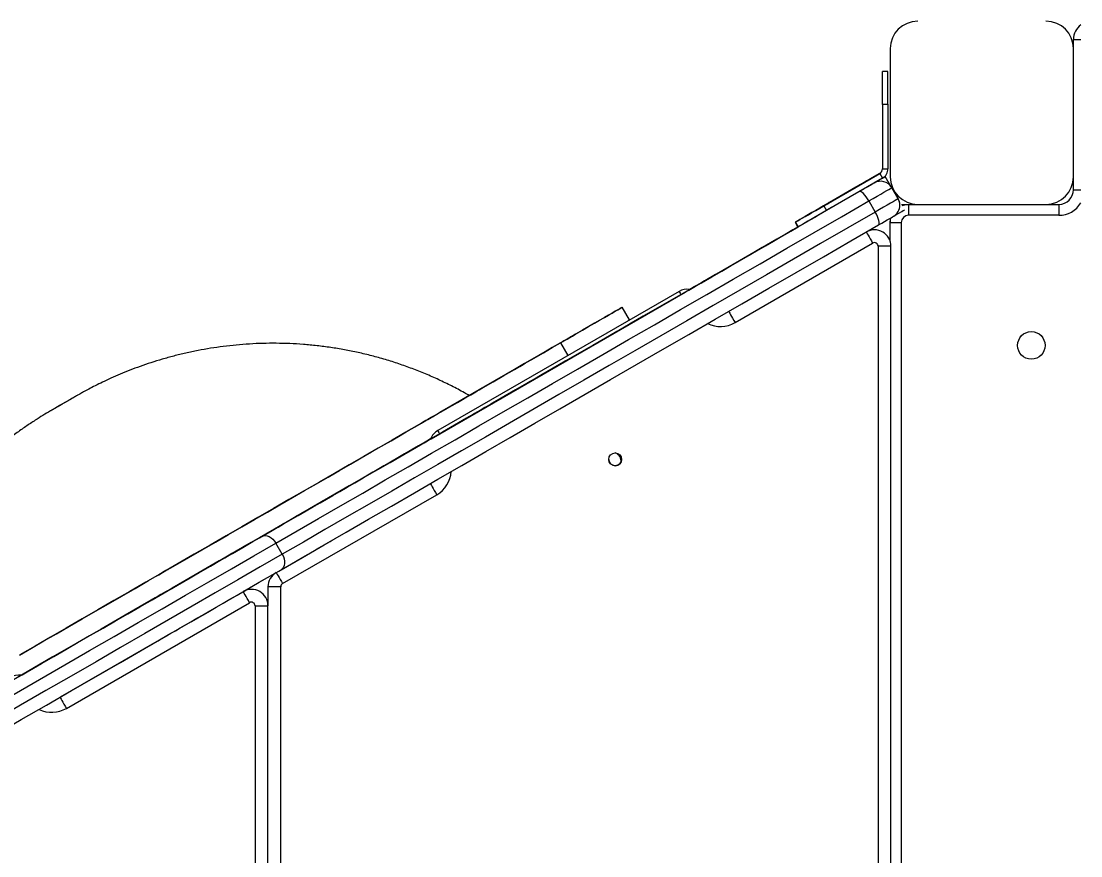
# Model space of a CAD drawing. Header units: millimetres. Extents: x -11024 to 8278, y -7837 to 5770.
# Drawn here: x -4687 to -4109, y 1057 to 1513 of the extents above; entities that cross this region are included whole.
import ezdxf

# ---------------------------------------------------------------- set-up
doc = ezdxf.new("R2010")
doc.units = ezdxf.units.MM
for name, color, linetype in [('DIKOM_ОБЪЕКТ', 7, 'Continuous'), ('DIKOM_РАЗМЕР_ЗОНА', 7, 'Continuous'), ('DIKOM_РАЗМЕР_ОБЪЕКТА', 7, 'Continuous')]:
    doc.layers.add(name, color=color, linetype=linetype)
doc.styles.add('style1', font='arial.ttf', dxfattribs={"width": 0.8})
doc.dimstyles.new('1-50', dxfattribs={"dimtxt": 300, "dimasz": 200, "dimexe": 100, "dimexo": 0, "dimgap": 100, "dimtad": 1, "dimtxsty": 'style1', "dimcen": 200, "dimclrd": 7, "dimclre": 7, "dimclrt": 7, "dimadec": 1, "dimazin": 2, "dimtfac": 1, "dimtmove": 0, "dimatfit": 2, "dimfxl": 0, "dimlwd": 25, "dimlwe": 18, "dimarcsym": 0})

# ---------------------------------------------------------------- blocks, each defined once
blk = doc.blocks.new('*D9')
at = {"layer": 'Defpoints', "color": 0, "transparency": 16777216}
for p in [(3740.68, 3707.51), (-8191.56, -3797.25), (-1076.12, -3797.25)]:
    blk.add_point(p, dxfattribs=at)
at = {"layer": 'DIKOM_РАЗМЕР_ОБЪЕКТА', "color": 7, "lineweight": 18, "transparency": 16777216}
for p, q in [((3740.68, 3707.51), (-8291.56, 3707.51)), ((-1076.12, -3797.25), (-8291.56, -3797.25))]:
    blk.add_line(p, q, dxfattribs=at)
at = {"layer": 'DIKOM_РАЗМЕР_ОБЪЕКТА', "color": 7, "lineweight": 25, "transparency": 16777216}
blk.add_line((-8191.56, 3507.51), (-8191.56, -3597.25), dxfattribs=at)
at = {"layer": 'DIKOM_РАЗМЕР_ОБЪЕКТА', "color": 7, "transparency": 16777216}
for points in [[(-8224.9, 3507.51), (-8158.23, 3507.51), (-8191.56, 3707.51)], [(-8224.9, -3597.25), (-8158.23, -3597.25), (-8191.56, -3797.25)]]:
    blk.add_solid(points, dxfattribs=at)
at = {"layer": 'DIKOM_РАЗМЕР_ОБЪЕКТА', "color": 7, "transparency": 16777216, "insert": (-8444.74, -44.87), "char_height": 300, "attachment_point": 5, "rotation": 90, "style": 'style1'}
blk.add_mtext('7500', dxfattribs=at)
blk = doc.blocks.new('*D11')
at = {"layer": 'Defpoints', "color": 0, "transparency": 16777216}
for p in [(3316.13, 5770.14), (-10574.15, -5797.25), (-1580.09, -5797.25)]:
    blk.add_point(p, dxfattribs=at)
at = {"layer": 'DIKOM_РАЗМЕР_ЗОНА', "color": 7, "lineweight": 18, "transparency": 16777216}
for p, q in [((3316.13, 5770.14), (-10674.15, 5770.14)), ((-1580.09, -5797.25), (-10674.15, -5797.25))]:
    blk.add_line(p, q, dxfattribs=at)
at = {"layer": 'DIKOM_РАЗМЕР_ЗОНА', "color": 7, "lineweight": 25, "transparency": 16777216}
blk.add_line((-10574.15, 5570.14), (-10574.15, -5597.25), dxfattribs=at)
at = {"layer": 'DIKOM_РАЗМЕР_ЗОНА', "color": 7, "transparency": 16777216}
for points in [[(-10607.49, 5570.14), (-10540.82, 5570.14), (-10574.15, 5770.14)], [(-10607.49, -5597.25), (-10540.82, -5597.25), (-10574.15, -5797.25)]]:
    blk.add_solid(points, dxfattribs=at)
at = {"layer": 'DIKOM_РАЗМЕР_ЗОНА', "color": 7, "transparency": 16777216, "insert": (-10827.33, -172.99), "char_height": 300, "attachment_point": 5, "rotation": 90, "style": 'style1'}
blk.add_mtext('11500', dxfattribs=at)

msp = doc.modelspace()

# ---------------------------------------------------------------- linework, layer by layer
at = {"layer": 'DIKOM_ОБЪЕКТ', "color": 7, "linetype": 'Continuous', "lineweight": 15}
for p, q in [((-4212.616, 1498.171), (-4212.616, 1428.171)), ((-4112.616, 1498.171), (-4112.616, 1503.171)), ((-4112.616, 1503.171), (-4108.616, 1503.171)), ((-4112.616, 1428.171), (-4112.616, 1498.171)), ((-4216.868, 1485.755), (-4216.907, 1485.755)), ((-4216.907, 1467.755), (-4216.907, 1485.755)), ((-4216.868, 1485.77), (-4216.88, 1485.77)), ((-4216.88, 1467.77), (-4216.88, 1485.77)), ((-4213.868, 1485.777), (-4216.868, 1485.777)), ((-4213.868, 1485.776), (-4216.868, 1485.776)), ((-4213.868, 1485.776), (-4216.868, 1485.776)), ((-4216.868, 1467.776), (-4216.868, 1485.776)), ((-4213.868, 1467.776), (-4213.868, 1485.776)), ((-4216.907, 1467.755), (-4216.907, 1448.472)), ((-4216.907, 1467.755), (-4216.88, 1467.755)), ((-4216.88, 1467.77), (-4216.88, 1448.477)), ((-4216.88, 1467.77), (-4216.868, 1467.77)), ((-4216.868, 1467.776), (-4213.868, 1467.776)), ((-4216.868, 1467.776), (-4216.868, 1432.598)), ((-4213.868, 1467.776), (-4213.868, 1432.598)), ((-4216.907, 1448.061), (-4216.907, 1432.577)), ((-4216.88, 1438.784), (-4216.88, 1432.592)), ((-4218.38, 1429.994), (-4248.845, 1412.405)), ((-4218.368, 1430.001), (-4248.833, 1412.411)), ((-4248.833, 1412.41), (-4218.368, 1430)), ((-4248.833, 1412.411), (-4218.368, 1430)), ((-4218.407, 1429.979), (-4223.868, 1426.826)), ((-4218.407, 1429.979), (-4218.407, 1429.979)), ((-4218.38, 1429.994), (-4218.38, 1429.994)), ((-4218.368, 1430.001), (-4218.368, 1430)), ((-4218.368, 1430), (-4216.868, 1427.402)), ((-4218.368, 1430), (-4218.368, 1430)), ((-4216.88, 1432.577), (-4216.907, 1432.577)), ((-4216.868, 1432.592), (-4216.88, 1432.592)), ((-4216.868, 1432.598), (-4213.868, 1432.598)), ((-4215.355, 1428.282), (-4215.295, 1428.314)), ((-4211.905, 1422.443), (-4215.295, 1428.314)), ((-4231.385, 1422.486), (-4248.872, 1412.39)), ((-4216.868, 1427.402), (-4247.333, 1409.812)), ((-4230.683, 1422.891), (-4227.643, 1424.647)), ((-4223.439, 1427.073), (-4230.656, 1422.906)), ((-4230.656, 1422.906), (-4225.965, 1425.615)), ((-4228.933, 1423.902), (-4229.769, 1423.419)), ((-4224.669, 1426.364), (-4224.428, 1426.502)), ((-4224.642, 1426.378), (-4224.401, 1426.517)), ((-4224.428, 1426.502), (-4224.485, 1426.47)), ((-4224.465, 1426.482), (-4224.485, 1426.47)), ((-4224.401, 1426.517), (-4223.439, 1427.073)), ((-4223.466, 1427.058), (-4223.868, 1426.826)), ((-4112.616, 1421.171), (-4112.616, 1428.171)), ((-4248.872, 1412.39), (-4231.53, 1422.403)), ((-4232.247, 1421.988), (-4232.006, 1422.127)), ((-4232.247, 1421.988), (-4232.012, 1422.124)), ((-4232.22, 1422.003), (-4231.979, 1422.142)), ((-4232.22, 1422.003), (-4231.985, 1422.139)), ((-4211.79, 1422.25), (-4211.79, 1422.251)), ((-4211.79, 1422.251), (-4208.29, 1416.189)), ((-4208.29, 1416.188), (-4211.79, 1422.25)), ((-4112.616, 1421.171), (-4108.616, 1421.171)), ((-4248.872, 1412.39), (-4248.872, 1412.389)), ((-4248.845, 1412.405), (-4248.845, 1412.405)), ((-4248.833, 1412.411), (-4248.833, 1412.411)), ((-4248.833, 1412.411), (-4248.833, 1412.411)), ((-4248.833, 1412.41), (-4247.333, 1409.812)), ((-4224.284, 1415.037), (-4220.784, 1408.974)), ((-4208.29, 1416.189), (-4208.29, 1416.188)), ((-4207.352, 1412.688), (-4207.352, 1412.689)), ((-4206.551, 1413.171), (-4202.616, 1413.171)), ((-4202.616, 1413.171), (-4202.616, 1407.171)), ((-4202.616, 1413.171), (-4197.616, 1413.171)), ((-4197.616, 1413.171), (-4127.616, 1413.171)), ((-4127.616, 1413.171), (-4120.616, 1413.171)), ((-4120.616, 1413.171), (-4120.616, 1407.171)), ((-4212.616, 1405.607), (-4212.616, 1403.171)), ((-4120.616, 1407.171), (-4202.616, 1407.171)), ((-4321.994, 1366.713), (-4262.963, 1400.795)), ((-4264.46, 1403.39), (-4262.962, 1400.795)), ((-4264.433, 1403.405), (-4262.935, 1400.81)), ((-4264.421, 1403.41), (-4262.922, 1400.812)), ((-4212.616, 1403.171), (-4206.616, 1403.171)), ((-4212.616, 1392.949), (-4212.616, 1403.171)), ((-4206.616, 1403.171), (-4206.616, 723.171)), ((-4297.297, 1348.635), (-4222.204, 1391.989)), ((-4277.972, 1392.128), (-4277.971, 1392.125)), ((-4212.204, 1390.257), (-4219.204, 1390.257)), ((-4219.204, 1390.257), (-4219.204, 688.024)), ((-4212.204, 701.662), (-4212.204, 1390.257)), ((-4463.12, 1285.228), (-4324.556, 1365.228)), ((-4327.885, 1365.616), (-4459.522, 1289.617)), ((-4354.887, 1350.027), (-4358.888, 1356.958)), ((-4344.475, 1353.728), (-4344.475, 1353.728)), ((-4392.527, 1337.537), (-4458.53, 1299.43)), ((-4392.527, 1337.537), (-4388.525, 1330.606)), ((-4443.202, 1296.728), (-4443.202, 1296.728)), ((-4544.204, 1206.085), (-4460.111, 1254.636)), ((-4529.224, 1247.067), (-4529.223, 1247.064)), ((-4526.34, 1248.727), (-4526.34, 1248.728)), ((-4544.381, 1222.145), (-4547.881, 1228.208)), ((-4545.204, 1204.353), (-4552.204, 1204.353)), ((-4552.204, 1204.353), (-4552.204, 1193.959)), ((-4545.204, 487.197), (-4545.204, 1204.353)), ((-4662.163, 1137.979), (-4562.204, 1195.691)), ((-4625.067, 1191.728), (-4625.067, 1191.727)), ((-4559.204, 1193.958), (-4552.204, 1193.958)), ((-4559.204, 1193.958), (-4559.204, 478.803)), ((-4552.204, 1193.958), (-4552.204, 1193.959)), ((-4552.204, 478.803), (-4552.204, 1193.958)), ((-4665.663, 1144.042), (-4614.201, 1173.753)), ((-4614.201, 1173.753), (-4665.663, 1144.042))]:
    msp.add_line(p, q, dxfattribs=at)
at = {"layer": 'DIKOM_ОБЪЕКТ', "color": 7, "linetype": 'Continuous', "lineweight": 15, "flags": 128}
for points in [[(-4216.758, 1427.471), (-4216.057, 1427.876), (-4215.531, 1428.179), (-4215.355, 1428.282)], [(-4215.295, 1428.314), (-4215.467, 1428.215), (-4215.98, 1427.919), (-4216.717, 1427.494)], [(-4221.352, 1424.812), (-4221.498, 1424.728), (-4221.931, 1424.478), (-4222.641, 1424.068), (-4223.609, 1423.51), (-4224.809, 1422.816), (-4226.212, 1422.007), (-4227.78, 1421.101), (-4229.473, 1420.124)], [(-4229.473, 1420.124), (-4244.576, 1411.404), (-4259.588, 1402.737), (-4274.502, 1394.126), (-4289.312, 1385.576), (-4304.015, 1377.087), (-4318.602, 1368.665), (-4333.07, 1360.312), (-4347.412, 1352.032), (-4361.623, 1343.827), (-4375.698, 1335.701), (-4389.631, 1327.656), (-4403.417, 1319.697), (-4417.051, 1311.826), (-4430.527, 1304.045), (-4443.84, 1296.359), (-4456.985, 1288.769), (-4469.958, 1281.28), (-4482.753, 1273.892), (-4495.365, 1266.611), (-4507.79, 1259.437), (-4520.022, 1252.375), (-4532.058, 1245.426), (-4543.892, 1238.594), (-4555.52, 1231.88)], [(-4224.284, 1415.037), (-4224.999, 1416.201), (-4225.752, 1417.282), (-4226.513, 1418.24), (-4227.254, 1419.038), (-4227.945, 1419.644), (-4228.561, 1420.035), (-4229.077, 1420.197), (-4229.473, 1420.124)], [(-4224.284, 1415.037), (-4221.96, 1416.378), (-4219.783, 1417.635), (-4217.796, 1418.782), (-4216.041, 1419.796), (-4214.553, 1420.655), (-4213.363, 1421.342), (-4212.495, 1421.843), (-4211.967, 1422.148), (-4211.79, 1422.25)], [(-4547.881, 1228.208), (-4536.34, 1234.871), (-4524.595, 1241.652), (-4512.65, 1248.548), (-4500.51, 1255.558), (-4488.178, 1262.677), (-4475.661, 1269.904), (-4462.962, 1277.236), (-4450.087, 1284.669), (-4437.04, 1292.202), (-4423.827, 1299.83), (-4410.452, 1307.553), (-4396.921, 1315.365), (-4383.238, 1323.264), (-4369.41, 1331.248), (-4355.441, 1339.313), (-4341.337, 1347.456), (-4327.102, 1355.675), (-4312.743, 1363.965), (-4298.265, 1372.324), (-4283.674, 1380.748), (-4268.974, 1389.235), (-4254.172, 1397.781), (-4239.274, 1406.382), (-4224.284, 1415.037)], [(-4248.872, 1412.39), (-4251.09, 1411.109), (-4253.264, 1409.854), (-4255.348, 1408.651), (-4257.3, 1407.524), (-4259.08, 1406.496), (-4260.653, 1405.588), (-4261.986, 1404.819), (-4263.052, 1404.203), (-4263.829, 1403.755), (-4264.302, 1403.482), (-4264.46, 1403.39), (-4264.302, 1403.482), (-4263.829, 1403.755), (-4263.052, 1404.203), (-4261.986, 1404.819), (-4260.653, 1405.588), (-4259.08, 1406.496), (-4257.3, 1407.524), (-4255.348, 1408.651), (-4253.264, 1409.854), (-4251.09, 1411.109), (-4248.872, 1412.39)], [(-4248.845, 1412.405), (-4251.063, 1411.124), (-4253.237, 1409.869), (-4255.32, 1408.666), (-4257.273, 1407.539), (-4259.053, 1406.511), (-4260.626, 1405.603), (-4261.959, 1404.834), (-4263.025, 1404.218), (-4263.802, 1403.769), (-4264.275, 1403.497), (-4264.433, 1403.405), (-4264.275, 1403.497), (-4263.802, 1403.769), (-4263.025, 1404.218), (-4261.959, 1404.834), (-4260.626, 1405.603), (-4259.053, 1406.511), (-4257.273, 1407.539), (-4255.32, 1408.666), (-4253.237, 1409.869), (-4251.063, 1411.124), (-4248.845, 1412.405)], [(-4248.833, 1412.411), (-4251.051, 1411.13), (-4253.225, 1409.875), (-4255.308, 1408.672), (-4257.261, 1407.545), (-4259.041, 1406.517), (-4260.614, 1405.609), (-4261.947, 1404.84), (-4263.013, 1404.224), (-4263.79, 1403.775), (-4264.263, 1403.503), (-4264.421, 1403.411), (-4264.263, 1403.503), (-4263.79, 1403.775), (-4263.013, 1404.224), (-4261.947, 1404.84), (-4260.614, 1405.609), (-4259.041, 1406.517), (-4257.261, 1407.545), (-4255.308, 1408.672), (-4253.225, 1409.875), (-4251.051, 1411.13), (-4248.833, 1412.411)], [(-4248.833, 1412.411), (-4251.051, 1411.131), (-4253.225, 1409.876), (-4255.308, 1408.673), (-4257.261, 1407.546), (-4259.041, 1406.518), (-4260.614, 1405.61), (-4261.947, 1404.84), (-4263.013, 1404.225), (-4263.79, 1403.776), (-4264.263, 1403.503), (-4264.421, 1403.412), (-4264.263, 1403.503), (-4263.79, 1403.776), (-4263.013, 1404.225), (-4261.947, 1404.84), (-4260.614, 1405.61), (-4259.041, 1406.518), (-4257.261, 1407.546), (-4255.308, 1408.673), (-4253.225, 1409.876), (-4251.051, 1411.131), (-4248.833, 1412.411)], [(-4248.833, 1412.41), (-4251.051, 1411.13), (-4253.225, 1409.875), (-4255.308, 1408.672), (-4257.261, 1407.545), (-4259.041, 1406.517), (-4260.614, 1405.609), (-4261.947, 1404.839), (-4263.013, 1404.224), (-4263.79, 1403.775), (-4264.263, 1403.502), (-4264.421, 1403.41), (-4264.263, 1403.502), (-4263.79, 1403.775), (-4263.013, 1404.224), (-4261.947, 1404.839), (-4260.614, 1405.609), (-4259.041, 1406.517), (-4257.261, 1407.545), (-4255.308, 1408.672), (-4253.225, 1409.875), (-4251.051, 1411.13), (-4248.833, 1412.41)], [(-4248.006, 1412.89), (-4246.932, 1413.51), (-4245.946, 1414.079), (-4245.126, 1414.553), (-4244.54, 1414.891), (-4244.234, 1415.068), (-4244.234, 1415.068), (-4244.54, 1414.891), (-4245.126, 1414.553), (-4245.946, 1414.079), (-4246.932, 1413.51), (-4248.006, 1412.89), (-4249.08, 1412.27), (-4250.066, 1411.701), (-4250.886, 1411.227), (-4251.472, 1410.889), (-4251.778, 1410.712), (-4251.778, 1410.712), (-4251.472, 1410.889), (-4250.886, 1411.227), (-4250.066, 1411.701), (-4249.08, 1412.27), (-4248.006, 1412.89)], [(-4247.979, 1412.905), (-4246.905, 1413.525), (-4245.919, 1414.094), (-4245.099, 1414.568), (-4244.513, 1414.906), (-4244.207, 1415.083), (-4244.207, 1415.083), (-4244.513, 1414.906), (-4245.099, 1414.568), (-4245.919, 1414.094), (-4246.905, 1413.525), (-4247.979, 1412.905), (-4249.052, 1412.285), (-4250.039, 1411.715), (-4250.859, 1411.242), (-4251.445, 1410.904), (-4251.751, 1410.727), (-4251.751, 1410.727), (-4251.445, 1410.904), (-4250.859, 1411.242), (-4250.039, 1411.715), (-4249.052, 1412.285), (-4247.979, 1412.905)], [(-4247.967, 1412.911), (-4249.04, 1412.291), (-4250.027, 1411.721), (-4250.847, 1411.248), (-4251.433, 1410.91), (-4251.739, 1410.733), (-4251.739, 1410.733), (-4251.433, 1410.91), (-4250.847, 1411.248), (-4250.027, 1411.722), (-4249.04, 1412.291), (-4247.967, 1412.911), (-4246.893, 1413.531), (-4245.907, 1414.1), (-4245.087, 1414.574), (-4244.501, 1414.912), (-4244.195, 1415.089), (-4244.195, 1415.089), (-4244.501, 1414.912), (-4245.087, 1414.574), (-4245.907, 1414.1), (-4246.893, 1413.531), (-4247.967, 1412.911)], [(-4247.967, 1412.911), (-4249.04, 1412.292), (-4250.027, 1411.722), (-4250.847, 1411.249), (-4251.433, 1410.91), (-4251.739, 1410.734), (-4251.739, 1410.734), (-4251.433, 1410.91), (-4250.847, 1411.249), (-4250.027, 1411.722), (-4249.04, 1412.292), (-4247.967, 1412.911), (-4246.893, 1413.531), (-4245.907, 1414.101), (-4245.087, 1414.574), (-4244.501, 1414.913), (-4244.195, 1415.089), (-4244.195, 1415.089), (-4244.501, 1414.913), (-4245.087, 1414.574), (-4245.907, 1414.101), (-4246.893, 1413.531), (-4247.967, 1412.911)], [(-4247.967, 1412.91), (-4249.04, 1412.291), (-4250.027, 1411.721), (-4250.847, 1411.248), (-4251.433, 1410.909), (-4251.739, 1410.733), (-4251.739, 1410.733), (-4251.433, 1410.909), (-4250.847, 1411.248), (-4250.027, 1411.721), (-4249.04, 1412.291), (-4247.967, 1412.91), (-4246.893, 1413.53), (-4245.907, 1414.1), (-4245.087, 1414.573), (-4244.501, 1414.912), (-4244.195, 1415.088), (-4244.195, 1415.088), (-4244.501, 1414.912), (-4245.087, 1414.573), (-4245.907, 1414.1), (-4246.893, 1413.53), (-4247.967, 1412.91)], [(-4208.29, 1416.188), (-4208.467, 1416.086), (-4208.995, 1415.781), (-4209.863, 1415.28), (-4211.053, 1414.593), (-4212.541, 1413.734), (-4214.296, 1412.72), (-4216.283, 1411.573), (-4218.46, 1410.316), (-4220.784, 1408.974)], [(-4207.447, 1413.837), (-4207.724, 1414.939), (-4208.29, 1416.189)], [(-4207.352, 1412.689), (-4207.412, 1413.603), (-4207.447, 1413.837)], [(-4206.174, 1412.516), (-4204.567, 1412.978), (-4202.616, 1413.171)], [(-4220.784, 1408.974), (-4235.774, 1400.32), (-4250.672, 1391.719), (-4265.474, 1383.173), (-4280.174, 1374.686), (-4294.765, 1366.261), (-4309.243, 1357.903), (-4323.602, 1349.612), (-4337.837, 1341.394), (-4351.941, 1333.251), (-4365.91, 1325.186), (-4379.738, 1317.202), (-4393.421, 1309.303), (-4406.952, 1301.49), (-4420.327, 1293.768), (-4433.54, 1286.14), (-4446.586, 1278.607), (-4459.462, 1271.173), (-4472.161, 1263.842), (-4484.678, 1256.615), (-4497.01, 1249.495), (-4509.15, 1242.486), (-4521.095, 1235.589), (-4532.84, 1228.808), (-4544.381, 1222.145)], [(-4247.333, 1409.812), (-4249.552, 1408.531), (-4251.725, 1407.277), (-4253.809, 1406.074), (-4255.761, 1404.947), (-4257.541, 1403.919), (-4259.114, 1403.011), (-4260.447, 1402.241), (-4261.513, 1401.626), (-4262.29, 1401.177), (-4262.763, 1400.904), (-4262.922, 1400.812)], [(-4218.973, 1401.937), (-4218.711, 1402.244), (-4218.593, 1402.772), (-4218.625, 1403.501), (-4218.804, 1404.402), (-4219.125, 1405.442), (-4219.573, 1406.58), (-4220.134, 1407.773), (-4220.784, 1408.974)], [(-4218.973, 1401.937), (-4217.28, 1402.915), (-4215.712, 1403.82), (-4214.31, 1404.63), (-4213.109, 1405.323), (-4212.141, 1405.882), (-4211.431, 1406.291), (-4210.998, 1406.542), (-4210.852, 1406.626)], [(-4212.616, 1403.171), (-4212.424, 1405.122), (-4212.259, 1405.818)], [(-4210.768, 1406.679), (-4210.641, 1406.753), (-4208.93, 1407.741), (-4207.481, 1408.577), (-4206.323, 1409.245), (-4205.48, 1409.733), (-4204.967, 1410.029), (-4204.795, 1410.128)], [(-4545.02, 1213.694), (-4533.392, 1220.407), (-4521.558, 1227.239), (-4509.522, 1234.188), (-4497.29, 1241.251), (-4484.865, 1248.424), (-4472.253, 1255.706), (-4459.458, 1263.093), (-4446.485, 1270.583), (-4433.34, 1278.172), (-4420.027, 1285.859), (-4406.55, 1293.639), (-4392.917, 1301.511), (-4379.131, 1309.47), (-4365.198, 1317.514), (-4351.123, 1325.64), (-4336.912, 1333.845), (-4322.57, 1342.126), (-4308.102, 1350.479), (-4293.514, 1358.901), (-4278.812, 1367.389), (-4264.002, 1375.94), (-4249.088, 1384.551), (-4234.076, 1393.217), (-4218.973, 1401.937)], [(-4280.622, 1390.594), (-4276.279, 1393.102), (-4271.702, 1395.744), (-4266.901, 1398.516), (-4262.922, 1400.814)], [(-4262.923, 1400.816), (-4265.679, 1399.225), (-4269.973, 1396.746), (-4274.073, 1394.379), (-4277.972, 1392.128)], [(-4225.704, 1398.051), (-4225.637, 1397.935), (-4225.437, 1397.59), (-4225.114, 1397.03), (-4224.679, 1396.276), (-4224.148, 1395.357), (-4223.543, 1394.309), (-4222.887, 1393.172), (-4222.204, 1391.989)], [(-4277.972, 1392.128), (-4282.414, 1389.563), (-4287.094, 1386.861), (-4292.003, 1384.027), (-4297.129, 1381.067), (-4302.463, 1377.988), (-4307.994, 1374.795), (-4313.709, 1371.495), (-4319.596, 1368.096), (-4321.992, 1366.713)], [(-4321.987, 1366.712), (-4321.356, 1367.077), (-4315.597, 1370.401), (-4310.006, 1373.629), (-4304.595, 1376.753), (-4299.375, 1379.767), (-4294.357, 1382.664), (-4289.552, 1385.438), (-4284.971, 1388.084), (-4280.622, 1390.594)], [(-4324.556, 1365.228), (-4322.601, 1366.357), (-4320.706, 1367.452), (-4318.927, 1368.479), (-4317.319, 1369.407), (-4315.932, 1370.208), (-4314.806, 1370.858), (-4313.977, 1371.336), (-4313.469, 1371.63), (-4313.298, 1371.728)], [(-4313.298, 1371.728), (-4313.469, 1371.63), (-4313.977, 1371.336), (-4314.806, 1370.858), (-4315.932, 1370.208), (-4317.319, 1369.407), (-4318.927, 1368.479), (-4320.706, 1367.452), (-4321.987, 1366.712)], [(-4327.885, 1365.616), (-4327.818, 1365.499), (-4327.619, 1365.154), (-4327.296, 1364.594), (-4326.886, 1363.884)], [(-4443.202, 1296.728), (-4443.049, 1296.815), (-4442.594, 1297.078), (-4441.838, 1297.515), (-4440.786, 1298.122), (-4439.444, 1298.897), (-4437.821, 1299.834), (-4435.927, 1300.927), (-4433.774, 1302.17), (-4431.374, 1303.556), (-4428.743, 1305.075), (-4425.897, 1306.718), (-4422.853, 1308.476), (-4419.63, 1310.336), (-4416.249, 1312.289), (-4412.729, 1314.321), (-4409.092, 1316.421), (-4405.362, 1318.574), (-4401.56, 1320.769), (-4397.711, 1322.991), (-4393.838, 1325.227), (-4389.965, 1327.464), (-4386.116, 1329.686), (-4382.315, 1331.881), (-4378.584, 1334.034), (-4374.947, 1336.134), (-4371.428, 1338.166), (-4368.046, 1340.119), (-4364.823, 1341.979), (-4361.779, 1343.737), (-4358.933, 1345.38), (-4356.302, 1346.899), (-4353.902, 1348.284), (-4351.749, 1349.528), (-4349.855, 1350.621), (-4348.232, 1351.558), (-4346.891, 1352.333), (-4345.839, 1352.94), (-4345.083, 1353.377), (-4344.627, 1353.64), (-4344.475, 1353.728)], [(-4344.475, 1353.728), (-4344.627, 1353.64), (-4345.083, 1353.377), (-4345.839, 1352.941), (-4346.891, 1352.333), (-4348.232, 1351.559), (-4349.855, 1350.622), (-4351.749, 1349.529), (-4353.902, 1348.285), (-4356.302, 1346.9), (-4358.933, 1345.381), (-4361.779, 1343.738), (-4364.823, 1341.98), (-4368.046, 1340.12), (-4371.428, 1338.167), (-4374.947, 1336.135), (-4378.584, 1334.035), (-4382.315, 1331.881), (-4386.116, 1329.687), (-4389.965, 1327.464), (-4393.838, 1325.228), (-4397.711, 1322.992), (-4401.56, 1320.77), (-4405.362, 1318.575), (-4409.092, 1316.421), (-4412.729, 1314.322), (-4416.249, 1312.29), (-4419.63, 1310.337), (-4422.853, 1308.476), (-4425.897, 1306.719), (-4428.743, 1305.076), (-4431.374, 1303.557), (-4433.774, 1302.171), (-4435.927, 1300.928), (-4437.821, 1299.835), (-4439.444, 1298.898), (-4440.786, 1298.123), (-4441.838, 1297.516), (-4442.594, 1297.079), (-4443.049, 1296.816), (-4443.202, 1296.728)], [(-4442.256, 1308.827), (-4441.999, 1308.975), (-4435.588, 1312.677), (-4429.388, 1316.256), (-4423.409, 1319.708), (-4417.658, 1323.028), (-4412.141, 1326.214), (-4406.864, 1329.26), (-4401.836, 1332.163), (-4397.061, 1334.92), (-4392.545, 1337.527), (-4388.295, 1339.981), (-4384.314, 1342.279), (-4380.609, 1344.418), (-4377.183, 1346.396), (-4374.041, 1348.21), (-4371.187, 1349.858), (-4368.623, 1351.339), (-4366.353, 1352.649), (-4364.381, 1353.788), (-4362.707, 1354.754), (-4361.335, 1355.546), (-4360.267, 1356.163), (-4359.502, 1356.604), (-4359.042, 1356.87), (-4358.888, 1356.958), (-4359.041, 1356.87), (-4359.499, 1356.606), (-4360.263, 1356.165), (-4361.33, 1355.549), (-4362.701, 1354.757), (-4364.373, 1353.792), (-4366.344, 1352.654), (-4368.613, 1351.344), (-4371.175, 1349.865), (-4374.029, 1348.217), (-4377.169, 1346.404), (-4380.594, 1344.427), (-4384.298, 1342.288), (-4388.277, 1339.991), (-4392.527, 1337.537)], [(-4300.797, 1354.697), (-4300.73, 1354.581), (-4300.531, 1354.236), (-4300.207, 1353.675), (-4299.772, 1352.921), (-4299.242, 1352.003), (-4298.637, 1350.955), (-4297.98, 1349.817), (-4297.297, 1348.635)], [(-4389.94, 1339.031), (-4388.978, 1339.586), (-4387.949, 1340.18), (-4386.942, 1340.762), (-4386.048, 1341.278), (-4385.345, 1341.684), (-4384.897, 1341.942), (-4384.743, 1342.031), (-4384.897, 1341.942), (-4385.345, 1341.684), (-4386.047, 1341.278), (-4386.942, 1340.762), (-4387.948, 1340.181), (-4388.978, 1339.586), (-4389.939, 1339.031), (-4390.746, 1338.565), (-4391.328, 1338.229), (-4391.633, 1338.053), (-4391.633, 1338.053), (-4391.329, 1338.229), (-4390.747, 1338.565), (-4389.94, 1339.031)], [(-4392.527, 1337.537), (-4397.041, 1334.931), (-4401.815, 1332.175), (-4406.843, 1329.272), (-4412.118, 1326.226), (-4417.634, 1323.041), (-4423.385, 1319.721), (-4429.363, 1316.27), (-4435.561, 1312.691), (-4441.972, 1308.99), (-4448.588, 1305.17), (-4455.4, 1301.237), (-4462.4, 1297.195), (-4469.581, 1293.05), (-4476.933, 1288.805), (-4484.446, 1284.467), (-4492.113, 1280.041), (-4499.924, 1275.531), (-4507.869, 1270.944), (-4515.938, 1266.286), (-4524.121, 1261.561), (-4532.41, 1256.775), (-4540.793, 1251.935), (-4549.26, 1247.047), (-4557.802, 1242.115), (-4566.407, 1237.147), (-4575.065, 1232.148), (-4583.766, 1227.125), (-4592.499, 1222.083), (-4601.253, 1217.029), (-4610.018, 1211.968), (-4618.783, 1206.908), (-4627.537, 1201.854), (-4636.27, 1196.812), (-4644.971, 1191.788), (-4653.629, 1186.789), (-4662.235, 1181.821), (-4670.776, 1176.889), (-4679.244, 1172.001), (-4687.628, 1167.16)], [(-4416.776, 1323.537), (-4415.815, 1324.092), (-4414.786, 1324.687), (-4413.779, 1325.268), (-4412.885, 1325.784), (-4412.182, 1326.189), (-4411.734, 1326.448), (-4411.58, 1326.537), (-4411.734, 1326.448), (-4412.182, 1326.19), (-4412.884, 1325.784), (-4413.779, 1325.268), (-4414.785, 1324.687), (-4415.815, 1324.092), (-4416.776, 1323.537), (-4417.583, 1323.071), (-4418.165, 1322.735), (-4418.47, 1322.56), (-4418.47, 1322.559), (-4418.166, 1322.735), (-4417.584, 1323.071), (-4416.776, 1323.537)], [(-4458.53, 1299.43), (-4455, 1301.468), (-4451.743, 1303.349), (-4448.763, 1305.069), (-4446.066, 1306.626), (-4443.657, 1308.017), (-4441.54, 1309.24), (-4439.718, 1310.292), (-4438.195, 1311.171), (-4436.974, 1311.876), (-4436.056, 1312.406), (-4435.443, 1312.759), (-4435.137, 1312.936), (-4435.138, 1312.936), (-4435.445, 1312.759), (-4436.058, 1312.404), (-4436.977, 1311.874), (-4438.2, 1311.168), (-4439.724, 1310.288), (-4441.547, 1309.236), (-4442.242, 1308.835)], [(-4687.808, 1167.057), (-4681.178, 1170.884), (-4674.423, 1174.784), (-4667.555, 1178.75), (-4660.586, 1182.773), (-4653.529, 1186.847), (-4646.395, 1190.966), (-4639.198, 1195.122), (-4631.949, 1199.307), (-4624.662, 1203.514), (-4617.349, 1207.736), (-4610.023, 1211.965), (-4602.698, 1216.195), (-4595.385, 1220.417), (-4588.098, 1224.624), (-4580.849, 1228.809), (-4573.652, 1232.964), (-4566.519, 1237.083), (-4559.461, 1241.157), (-4552.493, 1245.181), (-4545.626, 1249.145), (-4538.871, 1253.045), (-4532.241, 1256.873), (-4525.748, 1260.622), (-4519.403, 1264.285), (-4513.217, 1267.857), (-4507.2, 1271.33), (-4501.364, 1274.7), (-4495.719, 1277.959), (-4490.274, 1281.103), (-4485.039, 1284.125), (-4480.024, 1287.021), (-4475.237, 1289.785), (-4470.686, 1292.412), (-4466.379, 1294.898), (-4462.325, 1297.239), (-4458.53, 1299.43)], [(-4461.773, 1297.558), (-4461.927, 1297.469), (-4462.375, 1297.21), (-4463.077, 1296.805), (-4463.971, 1296.289), (-4464.978, 1295.707), (-4466.008, 1295.113), (-4466.969, 1294.558), (-4467.776, 1294.092), (-4468.358, 1293.756), (-4468.662, 1293.58), (-4468.663, 1293.58), (-4468.358, 1293.756), (-4467.777, 1294.092), (-4466.969, 1294.558), (-4466.008, 1295.113), (-4464.979, 1295.707), (-4463.971, 1296.288), (-4463.077, 1296.805), (-4462.375, 1297.21), (-4461.927, 1297.469), (-4461.773, 1297.558)], [(-4459.522, 1289.617), (-4459.455, 1289.5), (-4459.256, 1289.155), (-4458.932, 1288.595), (-4458.521, 1287.883)], [(-4463.419, 1285.06), (-4464.581, 1284.389), (-4471.933, 1280.145), (-4479.446, 1275.807), (-4487.113, 1271.38), (-4494.924, 1266.871), (-4502.868, 1262.284), (-4510.938, 1257.625), (-4519.121, 1252.901), (-4527.41, 1248.115), (-4535.793, 1243.275), (-4544.26, 1238.387), (-4552.801, 1233.455), (-4561.407, 1228.487), (-4570.065, 1223.488), (-4578.766, 1218.465), (-4587.499, 1213.423), (-4596.253, 1208.369), (-4605.017, 1203.308), (-4613.783, 1198.248), (-4622.537, 1193.193), (-4631.27, 1188.152), (-4639.971, 1183.128), (-4648.63, 1178.129), (-4657.235, 1173.161), (-4665.776, 1168.229), (-4674.244, 1163.34), (-4682.628, 1158.5), (-4686.858, 1156.058)], [(-4463.42, 1285.06), (-4465.576, 1283.814), (-4471.666, 1280.299), (-4477.598, 1276.874), (-4483.361, 1273.547), (-4488.942, 1270.324), (-4494.33, 1267.214), (-4499.513, 1264.221), (-4504.482, 1261.353), (-4509.224, 1258.614), (-4513.731, 1256.012), (-4517.994, 1253.551), (-4522.002, 1251.237), (-4525.748, 1249.074), (-4529.224, 1247.067)], [(-4520.181, 1252.285), (-4516.708, 1254.29), (-4512.972, 1256.447), (-4508.981, 1258.751), (-4504.743, 1261.198), (-4500.268, 1263.782), (-4495.565, 1266.497), (-4490.644, 1269.338), (-4485.516, 1272.299), (-4480.192, 1275.373), (-4474.682, 1278.553), (-4469, 1281.834), (-4463.421, 1285.055)], [(-4474.378, 1278.728), (-4474.208, 1278.827), (-4473.699, 1279.12), (-4472.87, 1279.599), (-4471.744, 1280.249), (-4470.357, 1281.05), (-4468.749, 1281.979), (-4466.971, 1283.005), (-4465.075, 1284.1), (-4463.12, 1285.228)], [(-4463.422, 1285.055), (-4465.075, 1284.1), (-4466.971, 1283.005), (-4468.749, 1281.979), (-4470.357, 1281.05), (-4471.744, 1280.249), (-4472.87, 1279.599), (-4473.699, 1279.12), (-4474.208, 1278.827), (-4474.378, 1278.728)], [(-4463.61, 1260.698), (-4463.543, 1260.582), (-4463.344, 1260.237), (-4463.021, 1259.676), (-4462.585, 1258.923), (-4462.055, 1258.004), (-4461.45, 1256.956), (-4460.793, 1255.819), (-4460.111, 1254.636)], [(-4686.852, 1156.057), (-4682.324, 1158.671), (-4675.752, 1162.465), (-4669.115, 1166.297), (-4662.428, 1170.158), (-4655.704, 1174.04), (-4648.959, 1177.935), (-4642.206, 1181.833), (-4635.461, 1185.728), (-4628.739, 1189.609), (-4622.053, 1193.469), (-4615.42, 1197.298), (-4608.853, 1201.09), (-4602.366, 1204.835), (-4595.974, 1208.526), (-4589.69, 1212.154), (-4583.528, 1215.711), (-4577.503, 1219.19), (-4571.626, 1222.583), (-4565.911, 1225.883), (-4560.369, 1229.082), (-4555.014, 1232.173), (-4549.857, 1235.151), (-4544.909, 1238.008), (-4540.181, 1240.738), (-4535.683, 1243.335), (-4531.425, 1245.793), (-4527.417, 1248.107), (-4523.666, 1250.273), (-4520.181, 1252.285)], [(-4529.224, 1247.067), (-4532.582, 1245.129), (-4536.213, 1243.032), (-4540.11, 1240.782), (-4544.264, 1238.384), (-4548.664, 1235.844), (-4553.301, 1233.166), (-4558.164, 1230.359), (-4563.241, 1227.427), (-4568.521, 1224.379), (-4573.992, 1221.22), (-4579.641, 1217.959), (-4585.454, 1214.603), (-4591.419, 1211.159), (-4597.521, 1207.636), (-4603.746, 1204.042), (-4610.08, 1200.385), (-4616.508, 1196.674), (-4623.015, 1192.917), (-4629.587, 1189.123), (-4636.207, 1185.301), (-4642.861, 1181.459), (-4649.533, 1177.607), (-4656.207, 1173.754), (-4662.868, 1169.908), (-4669.501, 1166.078), (-4676.091, 1162.274), (-4682.62, 1158.504), (-4686.858, 1156.058)], [(-4526.34, 1248.728), (-4526.492, 1248.64), (-4526.948, 1248.377), (-4527.704, 1247.941), (-4528.756, 1247.333), (-4530.098, 1246.559), (-4531.72, 1245.622), (-4533.614, 1244.528), (-4535.768, 1243.285), (-4538.167, 1241.9), (-4540.799, 1240.381), (-4543.645, 1238.737), (-4546.688, 1236.98), (-4549.911, 1235.119), (-4553.293, 1233.167), (-4556.813, 1231.135), (-4560.449, 1229.035), (-4564.18, 1226.881), (-4567.982, 1224.687), (-4571.831, 1222.464), (-4575.703, 1220.228), (-4579.576, 1217.992), (-4583.426, 1215.77), (-4587.227, 1213.575), (-4590.957, 1211.421), (-4594.594, 1209.322), (-4598.114, 1207.289), (-4601.496, 1205.337), (-4604.719, 1203.476), (-4607.763, 1201.719), (-4610.609, 1200.076), (-4613.24, 1198.557), (-4615.64, 1197.171), (-4617.793, 1195.928), (-4619.686, 1194.834), (-4621.31, 1193.897), (-4622.651, 1193.123), (-4623.703, 1192.516), (-4624.459, 1192.079), (-4624.915, 1191.816), (-4625.067, 1191.728)], [(-4625.067, 1191.727), (-4624.915, 1191.815), (-4624.459, 1192.078), (-4623.703, 1192.515), (-4622.651, 1193.122), (-4621.31, 1193.897), (-4619.686, 1194.834), (-4617.793, 1195.927), (-4615.64, 1197.17), (-4613.24, 1198.556), (-4610.609, 1200.075), (-4607.763, 1201.718), (-4604.719, 1203.475), (-4601.496, 1205.336), (-4598.114, 1207.288), (-4594.594, 1209.321), (-4590.957, 1211.42), (-4587.227, 1213.574), (-4583.426, 1215.769), (-4579.576, 1217.991), (-4575.703, 1220.227), (-4571.831, 1222.463), (-4567.982, 1224.686), (-4564.18, 1226.881), (-4560.449, 1229.034), (-4556.813, 1231.134), (-4553.293, 1233.166), (-4549.911, 1235.119), (-4546.688, 1236.979), (-4543.645, 1238.737), (-4540.799, 1240.38), (-4538.167, 1241.899), (-4535.768, 1243.284), (-4533.614, 1244.528), (-4531.72, 1245.621), (-4530.098, 1246.558), (-4528.756, 1247.333), (-4527.704, 1247.94), (-4526.948, 1248.377), (-4526.492, 1248.64), (-4526.34, 1248.727)], [(-4555.52, 1231.88), (-4567.424, 1225.007), (-4579.54, 1218.012), (-4591.863, 1210.897), (-4604.389, 1203.665), (-4617.113, 1196.319), (-4630.03, 1188.862), (-4643.134, 1181.296), (-4656.421, 1173.624), (-4669.886, 1165.851), (-4683.523, 1157.977), (-4697.328, 1150.007), (-4711.294, 1141.943), (-4725.417, 1133.789), (-4739.692, 1125.548), (-4754.111, 1117.223), (-4768.67, 1108.817), (-4783.364, 1100.334), (-4798.187, 1091.776), (-4813.132, 1083.148), (-4828.194, 1074.451), (-4843.368, 1065.691), (-4858.647, 1056.869)], [(-4555.52, 1231.88), (-4554.645, 1232.23), (-4553.67, 1232.333), (-4552.631, 1232.186), (-4551.568, 1231.794), (-4550.523, 1231.173), (-4549.536, 1230.345), (-4548.643, 1229.344), (-4547.881, 1228.208)], [(-4853.245, 1051.905), (-4837.853, 1060.792), (-4822.568, 1069.617), (-4807.394, 1078.377), (-4792.339, 1087.069), (-4777.407, 1095.69), (-4762.605, 1104.237), (-4747.938, 1112.704), (-4733.412, 1121.091), (-4719.033, 1129.393), (-4704.805, 1137.607), (-4690.736, 1145.73), (-4676.829, 1153.759), (-4663.091, 1161.691), (-4649.527, 1169.522), (-4636.142, 1177.25), (-4622.94, 1184.872), (-4609.928, 1192.384), (-4597.111, 1199.784), (-4584.493, 1207.07), (-4572.078, 1214.237), (-4559.873, 1221.284), (-4547.881, 1228.208)], [(-4614.567, 1173.542), (-4614.415, 1173.629), (-4613.959, 1173.892), (-4613.203, 1174.329), (-4612.151, 1174.937), (-4610.809, 1175.711), (-4609.186, 1176.648), (-4607.293, 1177.741), (-4605.14, 1178.985), (-4602.74, 1180.37), (-4600.109, 1181.889), (-4597.263, 1183.532), (-4594.219, 1185.29), (-4590.996, 1187.15), (-4587.614, 1189.103), (-4584.094, 1191.135), (-4580.458, 1193.235), (-4576.727, 1195.389), (-4572.926, 1197.583), (-4569.076, 1199.805), (-4565.204, 1202.042), (-4561.331, 1204.278), (-4557.482, 1206.5), (-4553.68, 1208.695), (-4549.949, 1210.849), (-4546.313, 1212.948), (-4542.793, 1214.98), (-4539.411, 1216.933), (-4536.188, 1218.793), (-4533.144, 1220.551), (-4530.298, 1222.194), (-4527.667, 1223.713), (-4525.267, 1225.099), (-4523.114, 1226.342), (-4521.221, 1227.435), (-4519.598, 1228.372), (-4518.256, 1229.147), (-4517.204, 1229.754), (-4516.448, 1230.191), (-4516.082, 1230.402)], [(-4544.381, 1222.145), (-4556.373, 1215.222), (-4568.578, 1208.175), (-4580.993, 1201.008), (-4593.611, 1193.722), (-4606.428, 1186.322), (-4619.44, 1178.81), (-4632.642, 1171.188), (-4646.027, 1163.46), (-4659.591, 1155.628), (-4673.329, 1147.697), (-4687.236, 1139.668), (-4701.305, 1131.545), (-4715.533, 1123.331), (-4729.912, 1115.029), (-4744.438, 1106.642), (-4759.105, 1098.174), (-4773.907, 1089.628), (-4788.839, 1081.007), (-4803.894, 1072.315), (-4819.068, 1063.555), (-4834.353, 1054.729)], [(-4544.381, 1222.145), (-4543.778, 1220.917), (-4543.357, 1219.644), (-4543.134, 1218.375), (-4543.118, 1217.159), (-4543.31, 1216.043), (-4543.702, 1215.07), (-4544.28, 1214.276), (-4545.02, 1213.694)], [(-4817.694, 1056.265), (-4802.632, 1064.961), (-4787.687, 1073.59), (-4772.864, 1082.147), (-4758.17, 1090.631), (-4743.611, 1099.037), (-4729.192, 1107.362), (-4714.917, 1115.603), (-4700.795, 1123.757), (-4686.828, 1131.82), (-4673.024, 1139.791), (-4659.386, 1147.664), (-4645.921, 1155.438), (-4632.634, 1163.11), (-4619.53, 1170.675), (-4606.613, 1178.133), (-4593.889, 1185.479), (-4581.363, 1192.711), (-4569.04, 1199.826), (-4556.924, 1206.821), (-4545.02, 1213.694)], [(-4606.555, 1213.967), (-4606.709, 1213.879), (-4607.157, 1213.62), (-4607.859, 1213.214), (-4608.754, 1212.698), (-4609.761, 1212.117), (-4610.79, 1211.523), (-4611.751, 1210.968), (-4612.559, 1210.501), (-4613.14, 1210.165), (-4613.445, 1209.99), (-4613.445, 1209.99), (-4613.141, 1210.165), (-4612.559, 1210.501), (-4611.752, 1210.967), (-4610.791, 1211.522), (-4609.761, 1212.117), (-4608.754, 1212.698), (-4607.86, 1213.214), (-4607.158, 1213.62), (-4606.709, 1213.878), (-4606.555, 1213.967)], [(-4547.704, 1212.147), (-4547.636, 1212.031), (-4547.438, 1211.686), (-4547.114, 1211.126), (-4546.679, 1210.372), (-4546.148, 1209.453), (-4545.543, 1208.405), (-4544.886, 1207.268), (-4544.204, 1206.085)], [(-4562.204, 1195.691), (-4562.887, 1196.873), (-4563.543, 1198.011), (-4564.148, 1199.059), (-4564.679, 1199.977), (-4565.114, 1200.731), (-4565.438, 1201.291), (-4565.636, 1201.636), (-4565.704, 1201.753)], [(-4688.287, 1155.228), (-4686.332, 1156.357), (-4684.436, 1157.451), (-4682.658, 1158.478), (-4681.05, 1159.406), (-4679.663, 1160.207), (-4678.537, 1160.857), (-4677.708, 1161.336), (-4677.2, 1161.629), (-4677.028, 1161.728)], [(-4677.028, 1161.728), (-4677.2, 1161.629), (-4677.708, 1161.336), (-4678.537, 1160.857), (-4679.663, 1160.207), (-4681.05, 1159.406), (-4682.658, 1158.478), (-4684.436, 1157.451), (-4686.332, 1156.357), (-4686.852, 1156.057)], [(-4665.663, 1144.042), (-4665.595, 1143.925), (-4665.396, 1143.58), (-4665.073, 1143.02), (-4664.637, 1142.266), (-4664.107, 1141.347), (-4663.502, 1140.3), (-4662.845, 1139.162), (-4662.163, 1137.979)]]:
    msp.add_lwpolyline(points, dxfattribs=at)
at = {"layer": 'DIKOM_ОБЪЕКТ', "color": 7, "linetype": 'Continuous', "lineweight": 15}
for centre, radius in [((-4135.616, 1336.171), 7.5), ((-4362.704, 1273.922), 3.5)]:
    msp.add_circle(centre, radius, dxfattribs=at)
for centre, radius, start, end in [((-4197.616, 1498.171), 15, 90, 180), ((-4127.616, 1498.171), 15, 0, 90), ((-4102.616, 1503.171), 10, 126.869898, 180), ((-4219.907, 1432.577), 3, 300, 360), ((-4219.907, 1432.577), 3, 300, 360), ((-4219.868, 1432.599), 3, 300, 360), ((-4219.868, 1432.599), 3, 300, 360), ((-4219.868, 1432.598), 3, 300, 360), ((-4219.868, 1432.598), 3, 300, 360), ((-4219.868, 1432.598), 3, 300, 360), ((-4219.868, 1432.598), 3, 300, 360), ((-4219.868, 1432.598), 6, 300, 360), ((-4217.852, 1418.751), 7, 30, 120), ((-4217.852, 1418.75), 7, 30, 120), ((-4197.616, 1428.171), 15, 180, 270), ((-4127.616, 1428.171), 15, 270, 0), ((-4120.616, 1421.171), 8, 270, 0), ((-4214.352, 1412.688), 7, 300, 0.016622), ((-4214.352, 1412.688), 7, 0.016622, 30), ((-4120.616, 1421.171), 14, 270, 328.997281), ((-4202.616, 1403.171), 4, 90, 180), ((-4221.204, 1390.257), 9, 360, 119.99963), ((-4221.204, 1390.257), 9, 360, 119.99963), ((-4221.204, 1390.257), 2, 360, 119.99963), ((-4323.386, 1357.822), 9, 82.321597, 119.99963), ((-4323.386, 1357.822), 9, 81.105217, 119.99963), ((-4305.297, 1362.491), 16, 244.232963, 299.99963), ((-4455.022, 1281.822), 9, 119.99963, 158.953576), ((-4455.022, 1281.822), 9, 119.99963, 158.914543), ((-4362.704, 1273.922), 3.5, 180, 360), ((-4363.933, 1273.212), 4.4, 346.97062, 73.074165), ((-4468.111, 1268.492), 16, 299.99963, 355.761205), ((-4543.204, 1204.353), 9, 119.99963, 180), ((-4543.204, 1204.353), 9, 119.99963, 180), ((-4561.204, 1193.959), 9, 360, 120), ((-4561.204, 1193.959), 9, 360, 120), ((-4543.204, 1204.353), 2, 119.99963, 180), ((-4561.204, 1193.959), 2, 360, 120), ((-4688.251, 1147.166), 9, 81.057245, 120), ((-4670.162, 1151.836), 16, 244.233934, 300)]:
    msp.add_arc(centre, radius, start, end, dxfattribs=at)
for points, knots in [([(-4227.82, 1424.544), (-4228.306, 1424.263), (-4229.277, 1423.702), (-4230.682, 1422.892), (-4231.706, 1422.3), (-4232.232, 1421.996), (-4232.304, 1421.955), (-4232.34, 1421.934)], [0, 0, 0, 0, 0.2507715, 0.5011086, 0.7500536, 0.8752595, 1, 1, 1, 1]), ([(-4231.985, 1422.139), (-4231.071, 1422.666), (-4229.799, 1423.401), (-4227.849, 1424.528), (-4226.804, 1425.131), (-4226.283, 1425.431)], [0, 0, 0, 0, 0.5610688, 0.7812587, 1, 1, 1, 1]), ([(-4231.979, 1422.142), (-4231.981, 1422.142), (-4231.983, 1422.141), (-4231.813, 1422.238), (-4231.506, 1422.416), (-4231.098, 1422.651), (-4230.791, 1422.828), (-4230.656, 1422.906)], [0, 0, 0, 0, 0.31410045, 0.43665477, 0.55890733, 0.80562778, 1, 1, 1, 1]), ([(-4231.979, 1422.142), (-4231.937, 1422.167), (-4231.852, 1422.216), (-4231.362, 1422.499), (-4230.908, 1422.761), (-4230.63, 1422.921)], [0, 0, 0, 0, 0.2783603, 0.558716, 1, 1, 1, 1]), ([(-4230.656, 1422.906), (-4230.875, 1422.78), (-4231.181, 1422.603), (-4231.576, 1422.376), (-4231.869, 1422.206), (-4231.966, 1422.151), (-4231.975, 1422.145), (-4231.979, 1422.142)], [0, 0, 0, 0, 0.3152053, 0.4389151, 0.5610725, 0.7789289, 1, 1, 1, 1]), ([(-4231.026, 1422.693), (-4231.29, 1422.54), (-4231.658, 1422.328), (-4231.945, 1422.162), (-4231.968, 1422.149), (-4231.979, 1422.142)], [0, 0, 0, 0, 0.5589361, 0.7794582, 1, 1, 1, 1]), ([(-4231.258, 1422.559), (-4231.273, 1422.551), (-4231.293, 1422.539), (-4230.951, 1422.736), (-4230.69, 1422.886), (-4230.56, 1422.962)], [0, 0, 0, 0, 0.5602319, 0.7799088, 1, 1, 1, 1]), ([(-4229.181, 1423.758), (-4229.575, 1423.531), (-4230.279, 1423.124), (-4230.959, 1422.732), (-4231.258, 1422.559)], [0, 0, 0, 0, 0.5600206, 1, 1, 1, 1]), ([(-4228.104, 1424.38), (-4228.661, 1424.058), (-4229.655, 1423.484), (-4230.607, 1422.934), (-4231.026, 1422.693)], [0, 0, 0, 0, 0.56023575, 1, 1, 1, 1]), ([(-4230.657, 1422.907), (-4230.082, 1423.238), (-4229.056, 1423.831), (-4228.015, 1424.432), (-4227.556, 1424.697)], [0, 0, 0, 0, 0.5596712, 1, 1, 1, 1]), ([(-4230.63, 1422.921), (-4230.055, 1423.253), (-4229.029, 1423.846), (-4227.987, 1424.447), (-4227.529, 1424.712)], [0, 0, 0, 0, 0.5596527, 1, 1, 1, 1]), ([(-4229.208, 1423.743), (-4229.603, 1423.515), (-4230.06, 1423.251), (-4230.502, 1422.996), (-4230.561, 1422.962)], [0, 0, 0, 0, 0.8655922, 1, 1, 1, 1]), ([(-4229.136, 1423.784), (-4229.19, 1423.753), (-4229.67, 1423.477), (-4230.119, 1423.217), (-4230.518, 1422.987)], [0, 0, 0, 0, 0.1118948, 1, 1, 1, 1]), ([(-4227.004, 1425.014), (-4227.442, 1424.762), (-4228.225, 1424.31), (-4228.888, 1423.927), (-4229.181, 1423.758)], [0, 0, 0, 0, 0.5596546, 1, 1, 1, 1]), ([(-4224.191, 1426.639), (-4224.523, 1426.447), (-4225.188, 1426.063), (-4226.546, 1425.279), (-4227.513, 1424.721), (-4228.104, 1424.38)], [0, 0, 0, 0, 0.2785901, 0.5590388, 1, 1, 1, 1]), ([(-4224.445, 1426.492), (-4225.034, 1426.152), (-4226.09, 1425.542), (-4227.29, 1424.849), (-4227.82, 1424.544)], [0, 0, 0, 0, 0.5583734, 1, 1, 1, 1]), ([(-4227.529, 1424.712), (-4227.061, 1424.982), (-4226.224, 1425.465), (-4225.411, 1425.934), (-4225.054, 1426.141)], [0, 0, 0, 0, 0.5600389, 1, 1, 1, 1]), ([(-4225.698, 1425.769), (-4225.952, 1425.622), (-4226.405, 1425.361), (-4226.821, 1425.12), (-4227.004, 1425.014)], [0, 0, 0, 0, 0.5597785, 1, 1, 1, 1]), ([(-4226.283, 1425.431), (-4226.016, 1425.585), (-4225.483, 1425.893), (-4224.864, 1426.25), (-4224.465, 1426.481), (-4224.422, 1426.505), (-4224.401, 1426.517)], [0, 0, 0, 0, 0.28023648, 0.5597145, 0.77985986, 1, 1, 1, 1]), ([(-4225.965, 1425.615), (-4225.752, 1425.738), (-4225.372, 1425.957), (-4224.994, 1426.175), (-4224.828, 1426.271)], [0, 0, 0, 0, 0.5602234, 1, 1, 1, 1]), ([(-4225.845, 1425.684), (-4225.494, 1425.886), (-4224.795, 1426.29), (-4223.972, 1426.765), (-4223.507, 1427.034), (-4223.462, 1427.06), (-4223.439, 1427.073)], [0, 0, 0, 0, 0.2805142, 0.5597512, 0.7796708, 1, 1, 1, 1]), ([(-4224.401, 1426.517), (-4224.425, 1426.504), (-4224.473, 1426.476), (-4224.94, 1426.207), (-4225.502, 1425.882), (-4225.845, 1425.684)], [0, 0, 0, 0, 0.2806909, 0.5613525, 1, 1, 1, 1]), ([(-4223.439, 1427.073), (-4223.472, 1427.054), (-4223.536, 1427.017), (-4224.131, 1426.674), (-4224.877, 1426.243), (-4225.425, 1425.927), (-4225.698, 1425.769)], [0, 0, 0, 0, 0.2800535, 0.5598333, 0.7799592, 1, 1, 1, 1]), ([(-4225.054, 1426.141), (-4224.837, 1426.266), (-4224.45, 1426.489), (-4224.145, 1426.666), (-4224.011, 1426.743)], [0, 0, 0, 0, 0.5607579, 1, 1, 1, 1]), ([(-4224.828, 1426.271), (-4224.772, 1426.304), (-4224.659, 1426.369), (-4224.529, 1426.444), (-4224.457, 1426.486), (-4224.449, 1426.49), (-4224.445, 1426.492)], [0, 0, 0, 0, 0.28019388, 0.55903213, 0.77937566, 1, 1, 1, 1]), ([(-4224.472, 1426.477), (-4224.492, 1426.466), (-4224.529, 1426.445), (-4224.626, 1426.388), (-4224.669, 1426.364)], [0, 0, 0, 0, 0.5592014, 1, 1, 1, 1]), ([(-4224.445, 1426.492), (-4224.465, 1426.481), (-4224.502, 1426.46), (-4224.599, 1426.403), (-4224.642, 1426.378)], [0, 0, 0, 0, 0.559203, 1, 1, 1, 1]), ([(-4224.624, 1426.39), (-4224.6, 1426.403), (-4224.539, 1426.439), (-4224.485, 1426.47), (-4224.476, 1426.475), (-4224.472, 1426.477)], [0, 0, 0, 0, 0.2406894, 0.6200014, 1, 1, 1, 1]), ([(-4223.439, 1427.073), (-4223.457, 1427.062), (-4223.494, 1427.041), (-4223.836, 1426.844), (-4224.214, 1426.626), (-4224.445, 1426.492)], [0, 0, 0, 0, 0.2798656, 0.5599949, 1, 1, 1, 1]), ([(-4223.8, 1426.865), (-4223.828, 1426.849), (-4223.878, 1426.82), (-4224.095, 1426.694), (-4224.191, 1426.639)], [0, 0, 0, 0, 0.5579762, 1, 1, 1, 1]), ([(-4224.011, 1426.743), (-4223.942, 1426.783), (-4223.818, 1426.854), (-4223.806, 1426.861), (-4223.8, 1426.865)], [0, 0, 0, 0, 0.5592733, 1, 1, 1, 1]), ([(-4223.878, 1426.82), (-4223.75, 1426.894), (-4223.522, 1427.026), (-4223.483, 1427.048), (-4223.466, 1427.058)], [0, 0, 0, 0, 0.5599371, 1, 1, 1, 1]), ([(-4223.851, 1426.835), (-4223.723, 1426.909), (-4223.495, 1427.041), (-4223.456, 1427.063), (-4223.439, 1427.073)], [0, 0, 0, 0, 0.5599239, 1, 1, 1, 1]), ([(-4223.827, 1426.85), (-4223.74, 1426.9), (-4223.5, 1427.039), (-4223.479, 1427.051), (-4223.466, 1427.058)], [0, 0, 0, 0, 0.3641305, 1, 1, 1, 1]), ([(-4232.367, 1421.919), (-4232.348, 1421.93), (-4232.318, 1421.947), (-4232.088, 1422.08), (-4232.006, 1422.127)], [0, 0, 0, 0, 0.6435654, 1, 1, 1, 1]), ([(-4232.006, 1422.127), (-4232.082, 1422.084), (-4232.294, 1421.961), (-4232.339, 1421.936), (-4232.367, 1421.919)], [0, 0, 0, 0, 0.3562958, 1, 1, 1, 1]), ([(-4232.34, 1421.934), (-4232.321, 1421.945), (-4232.291, 1421.962), (-4232.061, 1422.095), (-4231.979, 1422.142)], [0, 0, 0, 0, 0.643553, 1, 1, 1, 1]), ([(-4442.356, 1308.768), (-4443.234, 1309.282), (-4446.38, 1311.124), (-4451.936, 1314.025), (-4458.999, 1317.468), (-4466.164, 1320.623), (-4473.41, 1323.508), (-4480.726, 1326.118), (-4488.099, 1328.452), (-4495.518, 1330.511), (-4502.971, 1332.295), (-4510.445, 1333.806), (-4517.927, 1335.045), (-4525.405, 1336.014), (-4532.867, 1336.718), (-4540.298, 1337.158), (-4547.687, 1337.341), (-4555.019, 1337.27), (-4562.281, 1336.954), (-4569.459, 1336.399), (-4576.539, 1335.614), (-4583.503, 1334.608), (-4590.338, 1333.393), (-4597.024, 1331.982), (-4603.544, 1330.39), (-4609.876, 1328.635), (-4615.997, 1326.737), (-4621.88, 1324.722), (-4627.492, 1322.619), (-4632.795, 1320.465), (-4637.742, 1318.304), (-4642.273, 1316.192), (-4646.317, 1314.197), (-4649.782, 1312.401), (-4652.578, 1310.893), (-4654.614, 1309.761), (-4655.898, 1309.03), (-4656.512, 1308.679), (-4656.739, 1308.547), (-4656.78, 1308.524), (-4656.792, 1308.516), (-4656.802, 1308.511), (-4656.811, 1308.505), (-4656.827, 1308.496), (-4656.878, 1308.467), (-4657.114, 1308.331), (-4657.655, 1308.018), (-4658.447, 1307.561), (-4659.444, 1306.985), (-4660.609, 1306.313), (-4661.893, 1305.572), (-4663.243, 1304.792), (-4664.605, 1304.006), (-4665.924, 1303.244), (-4667.146, 1302.539), (-4668.22, 1301.919), (-4669.104, 1301.408), (-4669.761, 1301.029), (-4670.098, 1300.834), (-4670.216, 1300.767), (-4670.248, 1300.747), (-4670.257, 1300.743), (-4670.271, 1300.735), (-4670.283, 1300.727), (-4670.306, 1300.715), (-4670.397, 1300.662), (-4670.6, 1300.545), (-4672.169, 1299.633), (-4675.075, 1297.898), (-4679.563, 1295.078), (-4684.49, 1291.803), (-4690.051, 1287.862), (-4695.598, 1283.647), (-4701.04, 1279.22), (-4706.206, 1274.744), (-4711.386, 1269.953), (-4716.549, 1264.847), (-4721.627, 1259.472), (-4726.577, 1253.853), (-4731.369, 1248.013), (-4735.981, 1241.971), (-4740.397, 1235.738), (-4744.604, 1229.329), (-4748.591, 1222.755), (-4752.349, 1216.028), (-4755.869, 1209.157), (-4759.145, 1202.153), (-4762.171, 1195.028), (-4764.942, 1187.79), (-4767.452, 1180.45), (-4769.697, 1173.018), (-4771.674, 1165.506), (-4773.379, 1157.922), (-4774.81, 1150.277), (-4775.962, 1142.583), (-4776.842, 1134.848), (-4777.442, 1126.793), (-4777.745, 1120.222), (-4777.717, 1116.242), (-4777.709, 1115.152)], [0, 0, 0, 0, 0.00644771, 0.02311023, 0.03971324, 0.05625403, 0.0727312, 0.08914225, 0.10548324, 0.12175129, 0.1379434, 0.15405425, 0.17007909, 0.18601178, 0.20184788, 0.2175792, 0.23319707, 0.24869298, 0.26405459, 0.27927061, 0.29432453, 0.30919862, 0.32387342, 0.33832175, 0.3525142, 0.36641254, 0.37997169, 0.39313428, 0.40582719, 0.41796017, 0.4294162, 0.44004386, 0.44965058, 0.45799427, 0.46479295, 0.46977085, 0.47279763, 0.47409236, 0.47434103, 0.47440216, 0.47444695, 0.47450471, 0.47460976, 0.47488946, 0.47629529, 0.47943922, 0.48275697, 0.48606579, 0.48937336, 0.49268058, 0.49598826, 0.49929559, 0.50260224, 0.50590943, 0.50921714, 0.51252422, 0.51583175, 0.51913948, 0.52244777, 0.52410596, 0.52494237, 0.52540145, 0.52551539, 0.52558649, 0.52564452, 0.52573906, 0.52627127, 0.52711832, 0.53727206, 0.54769149, 0.56073017, 0.57476721, 0.59089672, 0.6048848, 0.61923285, 0.63422273, 0.6496054, 0.66525674, 0.68109333, 0.69706427, 0.71313358, 0.72927635, 0.74547658, 0.76172274, 0.77800542, 0.79431737, 0.81065392, 0.82701055, 0.84338465, 0.85977365, 0.87617542, 0.89258828, 0.90901091, 0.92544135, 0.94188002, 0.95832489, 0.97477594, 0.99308669, 1, 1, 1, 1]), ([(-4656.834, 1308.492), (-4656.835, 1308.492), (-4656.84, 1308.489), (-4656.943, 1308.429), (-4657.259, 1308.247), (-4657.876, 1307.891), (-4658.732, 1307.397), (-4659.785, 1306.788), (-4660.991, 1306.093), (-4662.3, 1305.336), (-4663.66, 1304.551), (-4665.015, 1303.769), (-4666.309, 1303.022), (-4667.491, 1302.339), (-4668.512, 1301.751), (-4669.329, 1301.278), (-4669.911, 1300.942), (-4670.16, 1300.799), (-4670.231, 1300.758), (-4670.237, 1300.754), (-4670.239, 1300.753)], [0, 0, 0, 0, 0.0094377, 0.0490614, 0.1114558, 0.1770382, 0.2428056, 0.3085974, 0.3743986, 0.4401835, 0.5059918, 0.5717881, 0.6375805, 0.703378, 0.7691822, 0.8349772, 0.9007615, 0.9665085, 0.9888761, 1, 1, 1, 1])]:
    msp.add_open_spline(points, degree=3, knots=knots, dxfattribs=at)

# ---------------------------------------------------------------- dimensions: what is measured, and where the dimension line sits
at = {"layer": 'DIKOM_РАЗМЕР_ЗОНА'}
dim = msp.add_linear_dim(base=(-10574.155, -5797.252), p1=(3316.126, 5770.14), p2=(-1580.087, -5797.252), angle=90, text='11500', dimstyle='1-50', dxfattribs=at)
dim.commit()
dim.dimension.update_dxf_attribs({"geometry": '*D11', "text_midpoint": (-10574.155, -172.992), "dimtype": 160})
at = {"layer": 'DIKOM_РАЗМЕР_ОБЪЕКТА'}
dim = msp.add_linear_dim(base=(-8191.564, -3797.252), p1=(3740.68, 3707.508), p2=(-1076.116, -3797.252), angle=90, text='7500', dimstyle='1-50', dxfattribs=at)
dim.commit()
dim.dimension.update_dxf_attribs({"geometry": '*D9', "text_midpoint": (-8191.564, -44.872), "dimtype": 160})

doc.saveas('drawing.dxf')
